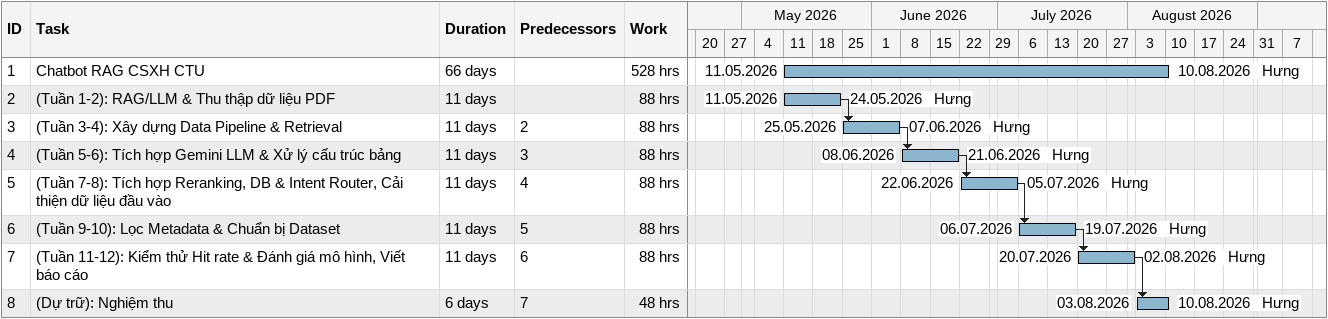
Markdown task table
| ID | Task | Duration | Start | Finish | Predecessors | Resources | Work (h) |
|---|---|---|---|---|---|---|---|
| 1 | Chatbot RAG CSXH CTU | 66d | 2026-05-11 | 2026-08-10 |  | Hưng | 528 |
| 2 | (Tuần 1-2): RAG/LLM & Thu thập dữ liệu PDF | 11d | 2026-05-11 | 2026-05-24 |  | Hưng | 88 |
| 3 | (Tuần 3-4): Xây dựng Data Pipeline & Retrieval | 11d | 2026-05-25 | 2026-06-07 | 2 | Hưng | 88 |
| 4 | (Tuần 5-6): Tích hợp Gemini LLM & Xử lý cấu trúc bảng | 11d | 2026-06-08 | 2026-06-21 | 3 | Hưng | 88 |
| 5 | (Tuần 7-8): Tích hợp Reranking, DB & Intent Router, Cải thiện dữ liệu đầu vào | 11d | 2026-06-22 | 2026-07-05 | 4 | Hưng | 88 |
| 6 | (Tuần 9-10): Lọc Metadata & Chuẩn bị Dataset | 11d | 2026-07-06 | 2026-07-19 | 5 | Hưng | 88 |
| 7 | (Tuần 11-12): Kiểm thử Hit rate & Đánh giá mô hình, Viết báo cáo | 11d | 2026-07-20 | 2026-08-02 | 6 | Hưng | 88 |
| 8 | (Dự trữ): Nghiệm thu | 6d | 2026-08-03 | 2026-08-10 | 7 | Hưng | 48 |
